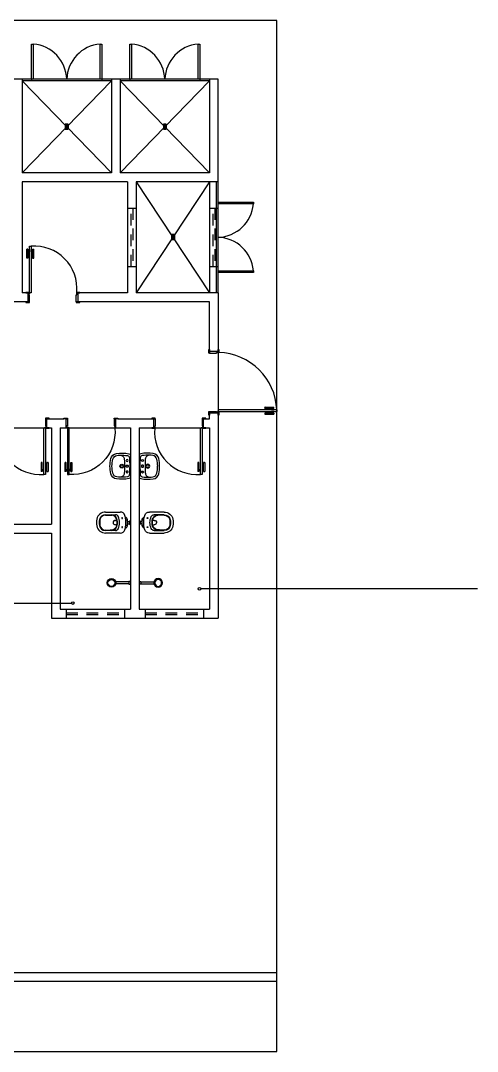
# Model space of a CAD drawing. Header units: millimetres. Extents: x 2566.2 to 2616.8, y 1006.6 to 1024.8.
# Drawn here: x 2609.03 to 2616.83, y 1007.17 to 1024.77 of the extents above; entities that cross this region are included whole.
import ezdxf

# ---------------------------------------------------------------- set-up
doc = ezdxf.new("R2010")
doc.units = ezdxf.units.MM
doc.linetypes.add('CONTORNO_QUADRO_T', pattern=[0.35, 0.2, -0.15])
for name, color, linetype in [('at_Entity', 7, 'Continuous'), ('ESQUADRIAS', 7, 'Continuous'), ('Esquadrias portas', 7, 'Continuous'), ('Layout_Equipamentos', 7, 'Continuous'), ('planta base', 8, 'Continuous')]:
    doc.layers.add(name, color=color, linetype=linetype)

# ---------------------------------------------------------------- blocks, each defined once
blk = doc.blocks.new('P80_02')
at = {"layer": 'ESQUADRIAS', "color": 3, "linetype": 'Continuous'}
for p, q in [((-0.02, 0.67), (-0.02, 0.821)), ((0, 0.821), (0, 0.67)), ((0.023, 0.78), (0.023, 0.82)), ((0.057, 0.78), (0.057, 0.82)), ((0.08, 0.821), (0.08, 0.67)), ((0.1, 0.67), (0.1, 0.821)), ((-0.003, 0.667), (-0.017, 0.667)), ((0.083, 0.667), (0.097, 0.667))]:
    blk.add_line(p, q, dxfattribs=at)
at = {"layer": 'ESQUADRIAS', "color": 3}
for p, q in [((0, 0.821), (-0.02, 0.821)), ((0, 0.81), (0.023, 0.81)), ((0, 0.8), (0.023, 0.8)), ((0, 0.79), (0.023, 0.79)), ((0.023, 0.82), (0.025, 0.82)), ((0.023, 0.78), (0.025, 0.78)), ((0.057, 0.82), (0.055, 0.82)), ((0.057, 0.78), (0.055, 0.78)), ((0.08, 0.81), (0.057, 0.81)), ((0.08, 0.8), (0.057, 0.8)), ((0.08, 0.79), (0.057, 0.79)), ((0.08, 0.821), (0.1, 0.821))]:
    blk.add_line(p, q, dxfattribs=at)
at = {"layer": 'ESQUADRIAS', "color": 2}
for p, q in [((0.025, 0.075), (0.025, 0.875)), ((0.025, 0.875), (0.055, 0.875)), ((0.055, 0.875), (0.055, 0.075)), ((0.055, 0.075), (0.025, 0.075))]:
    blk.add_line(p, q, dxfattribs=at)
at = {"layer": 'ESQUADRIAS'}
for p, q in [((0.016, 0.059), (0.016, 0.062)), ((0.032, 0.074), (0.029, 0.074))]:
    blk.add_line(p, q, dxfattribs=at)
at = {"layer": 'ESQUADRIAS', "color": 3}
for points in [[(0.015, 0.085), (-0.035, 0.085), (-0.035, 0.075), (0.015, 0.075)], [(0.885, 0.085), (0.835, 0.085), (0.835, 0.075), (0.885, 0.075)], [(0.025, -0.075), (0, -0.075), (-0.035, -0.075), (-0.035, -0.085), (0.025, -0.085)], [(0.885, -0.075), (0.825, -0.075), (0.825, -0.085), (0.885, -0.085)]]:
    blk.add_lwpolyline(points, close=True, dxfattribs=at)
at = {"layer": 'ESQUADRIAS', "color": 2}
for points in [[(0.025, 0.045), (0.015, 0.045), (0.015, 0.075), (0, 0.075), (0, -0.075), (0.025, -0.075)], [(0.825, 0.045), (0.835, 0.045), (0.835, 0.075), (0.85, 0.075), (0.85, -0.075), (0.825, -0.075)]]:
    blk.add_lwpolyline(points, close=True, dxfattribs=at)
at = {"layer": 'ESQUADRIAS', "color": 1}
for points in [[(0.016, 0.071, -0.236068), (0.015, 0.073), (0.015, 0.07), (0.015, 0.05), (0.016, 0.05)], [(0.02, 0.074, 0.236068), (0.017, 0.075), (0.02, 0.075), (0.04, 0.075), (0.04, 0.074)]]:
    blk.add_lwpolyline(points, format="xyb", close=True, dxfattribs=at)
at = {"layer": 'ESQUADRIAS'}
for points in [[(0.017, 0.063), (0.016, 0.062), (0.016, 0.062)], [(0.017, 0.058), (0.016, 0.059), (0.016, 0.059)], [(0.017, 0.06), (0.017, 0.06), (0.017, 0.058), (0.017, 0.058), (0.017, 0.063), (0.017, 0.063), (0.017, 0.06), (0.017, 0.06)], [(0.028, 0.073), (0.029, 0.074), (0.029, 0.074)], [(0.03, 0.073), (0.03, 0.073), (0.033, 0.073), (0.033, 0.073), (0.028, 0.073), (0.028, 0.073), (0.03, 0.073), (0.03, 0.073)], [(0.033, 0.073), (0.032, 0.074), (0.032, 0.074)]]:
    blk.add_lwpolyline(points, dxfattribs=at)
at = {"layer": 'ESQUADRIAS', "color": 1}
blk.add_circle((0.017, 0.073), 0.0025, dxfattribs=at)
at = {"layer": 'ESQUADRIAS'}
blk.add_arc((0.108, 0.148), 0.729, 355.0636, 94.2065, dxfattribs=at)
at = {"layer": 'ESQUADRIAS', "color": 3, "linetype": 'Continuous'}
for centre, start, end in [((-0.017, 0.67), 180, 260.5377), ((-0.003, 0.67), 260.5377, 360), ((0.083, 0.67), 180, 279.4623), ((0.097, 0.67), 279.4623, 0)]:
    blk.add_arc(centre, 0.003, start, end, dxfattribs=at)
blk = doc.blocks.new('new block2')
at = {"layer": 'ESQUADRIAS', "color": 3, "linetype": 'Continuous'}
for p, q in [((-0.135, 0.96), (-0.135, 1.111)), ((-0.115, 1.111), (-0.115, 0.96)), ((-0.092, 1.07), (-0.092, 1.11)), ((-0.058, 1.07), (-0.058, 1.11)), ((-0.035, 1.111), (-0.035, 0.96)), ((-0.015, 0.96), (-0.015, 1.111)), ((-0.118, 0.957), (-0.132, 0.957)), ((-0.032, 0.957), (-0.018, 0.957))]:
    blk.add_line(p, q, dxfattribs=at)
at = {"layer": 'ESQUADRIAS', "color": 3}
for p, q in [((-0.115, 1.111), (-0.135, 1.111)), ((-0.115, 1.1), (-0.092, 1.1)), ((-0.115, 1.09), (-0.092, 1.09)), ((-0.115, 1.08), (-0.092, 1.08)), ((-0.092, 1.11), (-0.09, 1.11)), ((-0.092, 1.07), (-0.09, 1.07)), ((-0.058, 1.11), (-0.06, 1.11)), ((-0.058, 1.07), (-0.06, 1.07)), ((-0.035, 1.1), (-0.058, 1.1)), ((-0.035, 1.09), (-0.058, 1.09)), ((-0.035, 1.08), (-0.058, 1.08)), ((-0.035, 1.111), (-0.015, 1.111))]:
    blk.add_line(p, q, dxfattribs=at)
at = {"layer": 'ESQUADRIAS', "color": 2}
for p, q in [((-0.09, 1.16), (-0.09, 0.16)), ((-0.09, 1.16), (-0.06, 1.16)), ((-0.06, 0.16), (-0.06, 1.16)), ((-0.09, 0.16), (-0.06, 0.16))]:
    blk.add_line(p, q, dxfattribs=at)
at = {"layer": 'ESQUADRIAS'}
for p, q in [((-0.066, 0.159), (-0.063, 0.159)), ((-0.052, 0.144), (-0.052, 0.147))]:
    blk.add_line(p, q, dxfattribs=at)
at = {"layer": 'ESQUADRIAS', "color": 3}
for points in [[(-1.12, 0.17), (-1.07, 0.17), (-1.07, 0.16), (-1.12, 0.16)], [(-1.12, 0.01), (-1.06, 0.01), (-1.06, 0), (-1.12, 0)], [(-0.06, 0.01), (-0.035, 0.01), (0, 0.01), (0, 0), (-0.06, 0)], [(-0.05, 0.17), (0, 0.17), (0, 0.16), (-0.05, 0.16)]]:
    blk.add_lwpolyline(points, close=True, dxfattribs=at)
at = {"layer": 'ESQUADRIAS', "color": 2}
for points in [[(-1.06, 0.13), (-1.07, 0.13), (-1.07, 0.16), (-1.085, 0.16), (-1.085, 0.01), (-1.06, 0.01)], [(-0.06, 0.13), (-0.05, 0.13), (-0.05, 0.16), (-0.035, 0.16), (-0.035, 0.01), (-0.06, 0.01)]]:
    blk.add_lwpolyline(points, close=True, dxfattribs=at)
at = {"layer": 'ESQUADRIAS', "color": 1}
for points in [[(-0.054, 0.159, -0.236068), (-0.052, 0.16), (-0.055, 0.16), (-0.075, 0.16), (-0.075, 0.159)], [(-0.051, 0.156, 0.236068), (-0.05, 0.158), (-0.05, 0.155), (-0.05, 0.135), (-0.051, 0.135)]]:
    blk.add_lwpolyline(points, format="xyb", close=True, dxfattribs=at)
at = {"layer": 'ESQUADRIAS'}
for points in [[(-0.067, 0.158), (-0.066, 0.159), (-0.066, 0.159)], [(-0.065, 0.158), (-0.065, 0.158), (-0.067, 0.158), (-0.067, 0.158), (-0.062, 0.158), (-0.062, 0.158), (-0.065, 0.158), (-0.065, 0.158)], [(-0.062, 0.158), (-0.063, 0.159), (-0.063, 0.159)], [(-0.052, 0.148), (-0.052, 0.147), (-0.051, 0.147)], [(-0.052, 0.145), (-0.052, 0.145), (-0.052, 0.143), (-0.052, 0.143), (-0.052, 0.148), (-0.052, 0.148), (-0.052, 0.145), (-0.052, 0.145)], [(-0.052, 0.143), (-0.052, 0.144), (-0.051, 0.144)]]:
    blk.add_lwpolyline(points, dxfattribs=at)
at = {"layer": 'ESQUADRIAS', "color": 1}
blk.add_circle((-0.052, 0.158), 0.0025, dxfattribs=at)
at = {"layer": 'ESQUADRIAS', "color": 3, "linetype": 'Continuous'}
for centre, start, end in [((-0.132, 0.96), 180, 260.5377), ((-0.118, 0.96), 260.5377, 360), ((-0.032, 0.96), 180, 279.4623), ((-0.018, 0.96), 279.4623, 0)]:
    blk.add_arc(centre, 0.003, start, end, dxfattribs=at)
at = {"layer": 'Esquadrias portas'}
blk.add_arc((-0.047, 0.137), 1.024, 92.4121, 178.1744, dxfattribs=at)
blk = doc.blocks.new('new block9')
at = {"layer": 'Layout_Equipamentos'}
for p, q in [((-0.026, 0.324), (-0.026, 0.294)), ((-0.026, 0.294), (0.024, 0.294)), ((-0.017, 0.294), (-0.017, 0.074)), ((0.015, 0.294), (0.015, 0.074)), ((0.024, 0.294), (0.024, 0.324))]:
    blk.add_line(p, q, dxfattribs=at)
for centre, radius in [((-0.001, 0.001), 0.075), ((0, 0), 0.059)]:
    blk.add_circle(centre, radius, dxfattribs=at)
blk = doc.blocks.new('new block13')
at = {"layer": 'at_Entity', "color": 0}
for p, q in [((-0.032, 0), (0.032, 0)), ((-0.182, -0.424), (-0.182, -0.175)), ((0.053, -0.051), (-0.053, -0.051)), ((-0.049, -0.08), (-0.049, -0.06)), ((-0.031, -0.006), (0.029, -0.006)), ((-0.021, -0.051), (-0.021, -0.019)), ((-0.021, -0.019), (0.019, -0.019)), ((0.019, -0.051), (0.019, -0.019)), ((0.049, -0.06), (0.049, -0.081)), ((0.178, -0.175), (0.178, -0.424)), ((-0.039, -0.257), (-0.039, -0.23)), ((0.038, -0.23), (0.038, -0.257))]:
    blk.add_line(p, q, dxfattribs=at)
for centre, radius, start, end in [((-0.097, -0.174), 0.0848, 109.0789, 180.1997), ((-0.043, -0.329), 0.249, 92.0489, 109.145), ((-0.054, -0.09), 0.0391, 88.4183, 173.4493), ((-0.079, -0.141), 0.00741, 90, 180), ((-0.079, -0.141), 0.00741, 180, 270), ((-0.079, -0.141), 0.00741, 360, 90), ((-0.079, -0.141), 0.00741, 270, 0), ((-0.002, -1.475), 1.396, 87.9511, 92.0489), ((-0.039, -0.06), 0.00952, 90, 180), ((-0.021, -0.01), 0.00952, 180, 270), ((0.019, -0.01), 0.00952, 270, 0), ((0.039, -0.06), 0.00952, 360, 90), ((0.039, -0.328), 0.248, 70.8427, 88.1091), ((0.052, -0.09), 0.0388, 5.5755, 88.6298), ((0.077, -0.141), 0.00741, 90, 180), ((0.077, -0.141), 0.00741, 180, 270), ((0.077, -0.141), 0.00741, 360, 90), ((0.077, -0.141), 0.00741, 270, 0), ((0.093, -0.174), 0.0848, 359.8003, 70.9211), ((-8.978, -0.284), 8.843, 359.0717, 0.1879), ((-0.041, -0.324), 0.0949, 113.5727, 176.7329), ((-0.081, -0.255), 0.054, 114.961, 180.9064), ((-0.043, -0.318), 0.0836, 110.863, 180.2362), ((-5.785, -0.398), 5.659, 359.7103, 0.8057), ((-0.001, -0.428), 0.244, 90, 114.9606), ((-0.005, -0.388), 0.168, 88.7182, 116.1404), ((-0.011, -0.383), 0.155, 100.3133, 113.389), ((-0.001, -0.426), 0.2, 90, 101.0171), ((-0.003, -0.26), 0.0357, 176.0445, 272.3446), ((-0.002, -0.256), 0.0391, 270.0027, 0), ((-0.001, -0.428), 0.244, 65.0391, 90.0003), ((0.003, -0.388), 0.168, 63.8614, 91.28), ((-0.001, -0.426), 0.2, 78.9807, 90.0022), ((0.021, -0.334), 0.106, 63.0017, 81.1951), ((0.039, -0.318), 0.0836, 359.7638, 69.1369), ((0.04, -0.323), 0.0932, 2.4426, 66.7336), ((0.079, -0.255), 0.054, 359.0936, 65.039), ((-0.525, -0.386), 0.651, 356.3513, 5.878), ((9.28, -0.342), 9.147, 179.4622, 180.5333), ((-0.026, -0.424), 0.156, 180.0055, 257.2943), ((-0.031, -0.426), 0.105, 180.4233, 258.8896), ((-0.033, -0.429), 0.0932, 178.5002, 259.6559), ((-0.001, -0.26), 0.265, 259.4366, 270.0028), ((-0.002, -0.245), 0.28, 270.136, 280.2849), ((0.031, -0.429), 0.0942, 280.5689, 0.9284), ((0.031, -0.429), 0.103, 280.5688, 0.9284), ((0.022, -0.424), 0.156, 282.7128, 359.9983), ((-0.002, -0.29), 0.292, 258.435, 281.5683), ((-0.001, -0.258), 0.276, 259.4366, 269.9996), ((-0.001, -0.258), 0.276, 270, 280.577)]:
    blk.add_arc(centre, radius, start, end, dxfattribs=at)
at = {"layer": 'Layout_Equipamentos'}
for p, q in [((-0.031, -0.01), (-0.031, 0)), ((0.029, -0.01), (0.029, 0))]:
    blk.add_line(p, q, dxfattribs=at)
blk = doc.blocks.new('new block12')
at = {"layer": 'at_Entity', "color": 0}
for p, q in [((-0.19, 0), (0, 0)), ((-0.114, 0.055), (-0.108, 0.066)), ((-0.108, 0.042), (-0.114, 0.055)), ((-0.108, 0.066), (-0.097, 0.072)), ((-0.097, 0.036), (-0.108, 0.042)), ((-0.097, 0.072), (-0.085, 0.066)), ((-0.085, 0.042), (-0.097, 0.036)), ((-0.085, 0.066), (-0.08, 0.055)), ((-0.08, 0.055), (-0.085, 0.042)), ((-0.063, 0), (0.125, 0)), ((0, 0), (0.193, 0)), ((0.083, 0.055), (0.087, 0.066)), ((0.087, 0.042), (0.083, 0.055)), ((0.087, 0.066), (0.099, 0.072)), ((0.099, 0.036), (0.087, 0.042)), ((0.099, 0.072), (0.11, 0.066)), ((0.11, 0.042), (0.099, 0.036)), ((0.11, 0.066), (0.116, 0.055)), ((0.116, 0.055), (0.11, 0.042))]:
    blk.add_line(p, q, dxfattribs=at)
for centre, radius, start, end in [((0.53, 0.153), 0.754, 173.4134, 189.6929), ((-0.104, 0.219), 0.117, 102.514, 169.9443), ((0.425, 0.149), 0.614, 177.3231, 189.2415), ((0.123, 0.188), 0.311, 171.3221, 181.8265), ((-0.117, 0.174), 0.0716, 176.6025, 219.5997), ((-0.102, 0.216), 0.0847, 102.9461, 167.2809), ((-0.012, -0.125), 0.474, 88.698, 104.4219), ((0.014, -0.261), 0.577, 91.3524, 103.5038), ((-0.001, 0.147), 0.0349, 90, 149.9929), ((0.01, -0.125), 0.474, 75.6368, 91.3415), ((-0.001, 0.147), 0.0349, 29.9968, 89.9993), ((-0.013, -0.257), 0.572, 76.4579, 88.6966), ((0.105, 0.222), 0.0784, 8.4194, 78.3837), ((0.108, 0.225), 0.111, 7.7196, 79.5925), ((0.108, 0.173), 0.0781, 324.6525, 2.8394), ((-0.262, 0.132), 0.45, 349.782, 5.7972), ((-0.133, 0.188), 0.319, 357.9946, 8.1696), ((-0.531, 0.154), 0.753, 350.2791, 6.5765), ((-0.165, 0.045), 0.0522, 200.5417, 238.93), ((-0.143, 0.057), 0.0385, 188.7558, 265.6127), ((-0.121, 0.171), 0.0667, 220.3438, 269.4487), ((-0.007, 1.728), 1.716, 265.3753, 270.2103), ((0.002, 1.574), 1.475, 265.1896, 269.9391), ((-0.001, 0.147), 0.0349, 150.0032, 209.9968), ((-0.001, 0.147), 0.0349, 209.9968, 269.9993), ((-0.001, 0.147), 0.0222, 90, 180), ((-0.001, 0.147), 0.0222, 180, 270), ((-0.001, 0.056), 0.018, 150.0128, 209.9872), ((-0.001, 0.056), 0.018, 90, 150.0398), ((-0.001, 0.056), 0.018, 210.0191, 270.0367), ((-0.001, 0.147), 0.0222, 360, 90), ((-0.001, 0.147), 0.0222, 270.0097, 360), ((-0.001, 0.147), 0.0349, 270, 329.9929), ((-0.001, 1.452), 1.353, 270.0208, 275.0951), ((-0.001, 0.056), 0.018, 30.0191, 90.0367), ((-0.001, 0.056), 0.018, 270, 330.0398), ((-0.001, 1.892), 1.879, 270, 274.4144), ((-0.001, 0.056), 0.018, 330.0128, 29.9872), ((-0.001, 0.147), 0.0349, 330.0032, 29.9968), ((0.123, 0.168), 0.0631, 266.7732, 320.7547), ((0.141, 0.059), 0.0402, 273.114, 350.3928), ((0.174, 0.034), 0.0386, 297.8673, 348.5693)]:
    blk.add_arc(centre, radius, start, end, dxfattribs=at)
blk = doc.blocks.new('new block20')
at = {"layer": 'at_Entity', "color": 0}
for p, q in [((0.026, 0.048), (-0.024, 0.048)), ((-0.024, 0.048), (-0.024, -0.039)), ((0.026, 0.039), (-0.024, 0.039)), ((0.026, 0.031), (-0.024, 0.031)), ((0.026, 0.02), (-0.024, 0.02)), ((0.026, 0.01), (-0.024, 0.01)), ((0.026, 0.001), (-0.024, 0.001)), ((0.026, 0.048), (0.026, -0.039)), ((0.026, -0.01), (-0.024, -0.01)), ((0.026, -0.02), (-0.024, -0.02)), ((0.026, -0.031), (-0.024, -0.031)), ((-0.024, -0.039), (0.026, -0.039))]:
    blk.add_line(p, q, dxfattribs=at)

msp = doc.modelspace()

# ---------------------------------------------------------------- linework, layer by layer
at = {"layer": 'planta base', "linetype": 'Continuous'}
for p, q in [((2613.41, 1024.771), (2566.61, 1024.771)), ((2609.06, 1023.771), (2579.01, 1023.771)), ((2610.585, 1023.771), (2609.06, 1023.771)), ((2609.06, 1023.771), (2609.06, 1022.171)), ((2610.585, 1023.741), (2609.06, 1023.741)), ((2610.735, 1023.771), (2610.585, 1023.771)), ((2610.585, 1023.771), (2610.585, 1022.171)), ((2612.26, 1023.771), (2610.735, 1023.771)), ((2610.735, 1023.771), (2610.735, 1022.171)), ((2612.26, 1023.741), (2610.735, 1023.741)), ((2612.41, 1023.771), (2612.26, 1023.771)), ((2612.26, 1023.771), (2612.26, 1022.171)), ((2610.585, 1022.171), (2609.06, 1022.171)), ((2612.26, 1022.171), (2610.735, 1022.171)), ((2610.86, 1022.021), (2609.06, 1022.021)), ((2609.06, 1022.021), (2609.06, 1020.121)), ((2610.86, 1022.021), (2610.86, 1020.121)), ((2612.41, 1022.021), (2611.01, 1022.021)), ((2611.01, 1022.021), (2611.01, 1020.121)), ((2612.26, 1022.021), (2612.26, 1020.121)), ((2612.38, 1020.121), (2612.38, 1022.021)), ((2612.41, 1020.121), (2612.41, 1022.021)), ((2609.125, 1020.121), (2609.06, 1020.121)), ((2610.86, 1020.121), (2610.045, 1020.121)), ((2612.41, 1020.121), (2611.01, 1020.121)), ((2612.41, 1020.121), (2612.41, 1019.156)), ((2609.125, 1019.971), (2608.195, 1019.971)), ((2612.26, 1019.971), (2610.045, 1019.971)), ((2612.26, 1019.156), (2612.26, 1019.971)), ((2612.26, 1017.971), (2612.26, 1018.036)), ((2612.41, 1018.036), (2612.41, 1014.571)), ((2609.56, 1017.821), (2609.56, 1016.171)), ((2609.71, 1017.821), (2609.71, 1014.721)), ((2610.91, 1017.821), (2610.91, 1014.721)), ((2611.06, 1017.821), (2611.06, 1014.721)), ((2612.26, 1017.821), (2612.26, 1014.721)), ((2609.56, 1016.021), (2609.56, 1014.571)), ((2600.61, 1008.521), (2613.41, 1008.521)), ((2600.46, 1008.371), (2613.41, 1008.371))]:
    msp.add_line(p, q, dxfattribs=at)
at = {"layer": 'planta base'}
for p, q in [((2613.41, 1007.171), (2613.41, 1024.771)), ((2609.06, 1023.741), (2610.585, 1022.171)), ((2609.06, 1022.171), (2610.585, 1023.741)), ((2609.222, 1023.771), (2609.222, 1023.741)), ((2610.422, 1023.771), (2610.422, 1023.741)), ((2610.735, 1022.171), (2612.26, 1023.741)), ((2612.26, 1022.171), (2610.735, 1023.741)), ((2610.897, 1023.771), (2610.897, 1023.741)), ((2612.097, 1023.771), (2612.097, 1023.741)), ((2612.41, 1022.021), (2612.41, 1023.771)), ((2611.01, 1022.021), (2612.26, 1020.121)), ((2612.26, 1022.021), (2611.01, 1020.121)), ((2610.86, 1021.571), (2611.01, 1021.571)), ((2612.26, 1021.571), (2612.41, 1021.571)), ((2610.86, 1020.571), (2611.01, 1020.571)), ((2612.26, 1020.571), (2612.41, 1020.571)), ((2612.41, 1019.106), (2612.41, 1018.126)), ((2608.65, 1017.821), (2609.43, 1017.821)), ((2609.52, 1017.971), (2609.775, 1017.971)), ((2609.52, 1017.821), (2609.56, 1017.821)), ((2609.71, 1017.821), (2609.775, 1017.821)), ((2609.865, 1017.821), (2610.645, 1017.821)), ((2610.645, 1017.821), (2610.66, 1017.821)), ((2610.695, 1017.971), (2611.275, 1017.971)), ((2610.695, 1017.821), (2610.91, 1017.821)), ((2611.06, 1017.821), (2611.275, 1017.821)), ((2611.325, 1017.821), (2612.105, 1017.821)), ((2612.195, 1017.971), (2612.26, 1017.971)), ((2612.195, 1017.821), (2612.26, 1017.821)), ((2606.46, 1016.171), (2609.56, 1016.171)), ((2600.61, 1016.021), (2609.56, 1016.021)), ((2610.91, 1015.621), (2610.91, 1014.721)), ((2616.834, 1015.069), (2612.111, 1015.069)), ((2607.01, 1014.825), (2609.905, 1014.825)), ((2609.71, 1014.721), (2610.91, 1014.721)), ((2609.81, 1014.721), (2609.81, 1014.571)), ((2610.81, 1014.721), (2610.81, 1014.571)), ((2611.06, 1014.721), (2612.26, 1014.721)), ((2611.16, 1014.721), (2611.16, 1014.571)), ((2612.16, 1014.721), (2612.16, 1014.571)), ((2609.56, 1014.571), (2612.41, 1014.571)), ((2613.41, 1008.371), (2613.41, 1008.521)), ((2590.46, 1007.171), (2613.41, 1007.171))]:
    msp.add_line(p, q, dxfattribs=at)
at = {"layer": 'planta base', "linetype": 'CONTORNO_QUADRO_T'}
for p, q in [((2610.92, 1020.571), (2610.92, 1021.571)), ((2610.95, 1021.571), (2610.95, 1020.571)), ((2612.32, 1020.571), (2612.32, 1021.571)), ((2612.35, 1021.571), (2612.35, 1020.571)), ((2609.81, 1014.661), (2610.81, 1014.661)), ((2611.16, 1014.661), (2612.16, 1014.661)), ((2609.81, 1014.631), (2610.81, 1014.631)), ((2611.16, 1014.631), (2612.16, 1014.631))]:
    msp.add_line(p, q, dxfattribs=at)
at = {"layer": 'planta base'}
for points in [[(2609.222, 1023.771), (2609.222, 1024.371), (2609.252, 1024.371), (2609.252, 1023.771), (2609.222, 1023.771)], [(2610.392, 1023.771), (2610.392, 1024.371), (2610.422, 1024.371), (2610.422, 1023.771), (2610.392, 1023.771)], [(2610.897, 1023.771), (2610.897, 1024.371), (2610.927, 1024.371), (2610.927, 1023.771), (2610.897, 1023.771)], [(2612.067, 1023.771), (2612.067, 1024.371), (2612.097, 1024.371), (2612.097, 1023.771), (2612.067, 1023.771)], [(2612.41, 1021.671), (2613.01, 1021.671), (2613.01, 1021.641), (2612.41, 1021.641), (2612.41, 1021.671)], [(2612.41, 1020.501), (2613.01, 1020.501), (2613.01, 1020.471), (2612.41, 1020.471), (2612.41, 1020.501)]]:
    msp.add_lwpolyline(points, dxfattribs=at)
for centre in [(2612.088, 1015.069), (2609.927, 1014.827)]:
    msp.add_circle(centre, 0.0228, dxfattribs=at)
for centre, start, end in [((2609.198, 1023.749), 2.0779, 84.9845), ((2610.447, 1023.749), 95.0155, 177.9221), ((2610.873, 1023.749), 2.0779, 84.9845), ((2612.122, 1023.749), 95.0155, 177.9221), ((2612.387, 1021.696), 272.0779, 354.9845), ((2612.387, 1020.447), 5.0155, 87.9221)]:
    msp.add_arc(centre, 0.625, start, end, dxfattribs=at)

# ---------------------------------------------------------------- block references
for name, p in [('new block20', (2609.822, 1022.956)), ('new block20', (2611.497, 1022.956)), ('new block20', (2611.635, 1021.071)), ('P80_02', (2609.16, 1020.046))]:
    msp.add_blockref(name, p, dxfattribs=at)
for name, p, rotation in [('new block2', (2612.25, 1018.036), 270), ('P80_02', (2609.485, 1017.896), 180), ('P80_02', (2612.16, 1017.896), 180), ('new block12', (2611.06, 1017.163), 270), ('new block13', (2610.91, 1016.199), 270), ('new block9', (2610.586, 1015.171), 270)]:
    msp.add_blockref(name, p, dxfattribs=dict(at, rotation=rotation))
at = {"layer": 'planta base', "xscale": -1}
for name, p, rotation in [('P80_02', (2609.81, 1017.896), 180), ('new block12', (2610.91, 1017.163), 90), ('new block13', (2611.06, 1016.199), 90.00000000008242), ('new block9', (2611.384, 1015.171), 90)]:
    msp.add_blockref(name, p, dxfattribs=dict(at, rotation=rotation))

doc.saveas('drawing.dxf')
